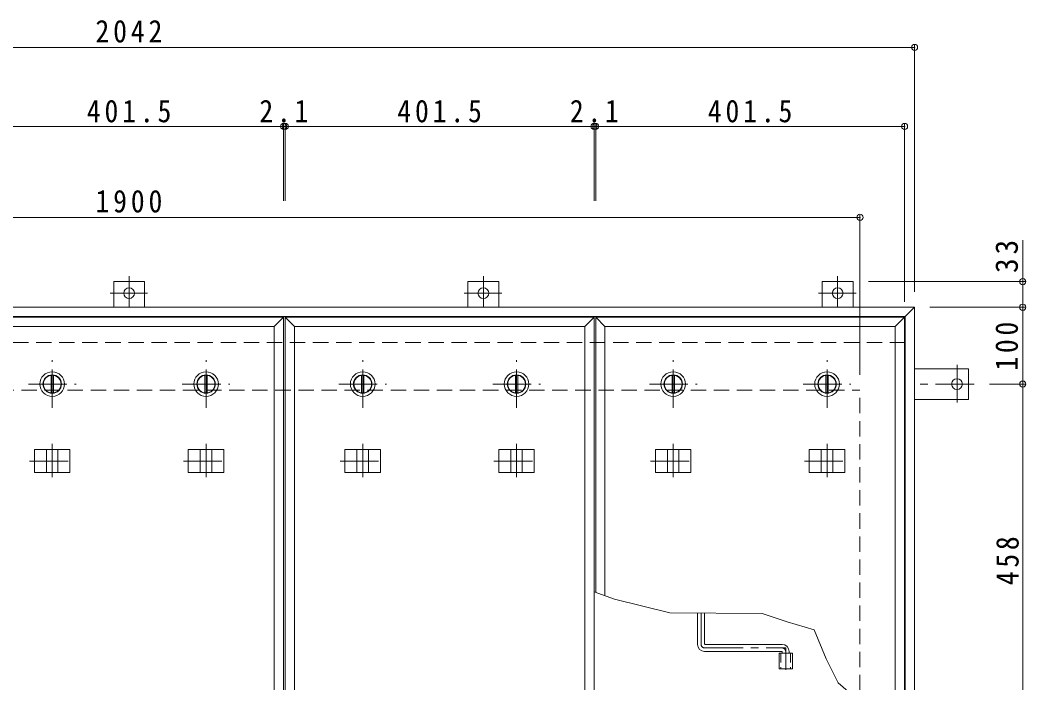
# Model space of a CAD drawing. Units: millimetres at full size, sheet at 1:10. Extents: x -2686 to 2789, y -1962 to 1756.
# Drawn here: x -1503 to -196, y 550 to 1412 of the extents above; entities that cross this region are included whole.
import ezdxf

# ---------------------------------------------------------------- set-up
doc = ezdxf.new("R2010")
doc.units = ezdxf.units.MM
doc.header["$LTSCALE"] = 10
doc.header["$PDMODE"] = 32
doc.header["$PDSIZE"] = 8
for name, pattern in [('CHAIN1', [8, 5, -1, 1, -1]), ('DASHED1', [1.8, 1.2, -0.6]), ('DASHED2', [3, 2, -1])]:
    doc.linetypes.add(name, pattern=pattern)
for name, color, linetype, lineweight in [('0-1_躯体', 2, 'DASHED2', 9), ('0-2_仕上', 4, 'Continuous', 9), ('0-3_建具', 4, 'Continuous', 9), ('0-5_寸法', 7, 'Continuous', 9), ('0-6_ハッチ', 6, 'Continuous', 9), ('0-C_084', 2, 'Continuous', 9), ('0-E_090', 3, 'Continuous', 9), ('0-F_092', 7, 'Continuous', 9)]:
    doc.layers.add(name, color=color, linetype=linetype, lineweight=lineweight)
doc.styles.add('ＭＳ ゴシック', font='')
doc.styles.get('ＭＳ ゴシック').set_extended_font_data('MS Gothic')

msp = doc.modelspace()

# ---------------------------------------------------------------- linework, layer by layer
at = {"layer": '0-1_躯体'}
for p, q in [((-352.35, 992.92), (-2370.35, 992.92)), ((-2311.35, 930.92), (-411.35, 930.92)), ((-411.35, 30.92), (-411.35, 930.92))]:
    msp.add_line(p, q, dxfattribs=at)
at = {"layer": '0-2_仕上'}
for p, q in [((-1160.6, -64.08), (-1160.6, 1025.92)), ((-1158.47, -64.08), (-1158.47, 1025.92)), ((-756.97, -64.08), (-756.97, 1025.92)), ((-754.85, 667.95), (-754.85, 1025.92)), ((-353.35, 501.69), (-353.35, 1025.92)), ((-1172.6, -52.08), (-1172.6, 1013.92)), ((-1146.47, -52.08), (-1146.47, 1013.92)), ((-768.97, -52.08), (-768.97, 1013.92)), ((-742.85, 663.62), (-742.85, 1013.92)), ((-365.35, 506.34), (-365.35, 1013.92))]:
    msp.add_line(p, q, dxfattribs=at)
at = {"layer": '0-2_仕上', "color": 3}
for p, q in [((-516.5, 588.92), (-516.5, 568.92)), ((-516.5, 588.92), (-499.2, 588.92)), ((-499.2, 588.92), (-499.2, 568.92)), ((-516.5, 568.92), (-499.2, 568.92))]:
    msp.add_line(p, q, dxfattribs=at)
at = {"layer": '0-2_仕上', "color": 3, "linetype": 'DASHED1'}
for p, q in [((-514.2, 588.92), (-514.2, 568.92)), ((-501.5, 588.92), (-501.5, 568.92))]:
    msp.add_line(p, q, dxfattribs=at)
at = {"layer": '0-2_仕上'}
for points in [[(-1172.6, 1013.92), (-1160.6, 1025.92), (-1562.1, 1025.92)], [(-1172.6, 1013.92), (-1550.1, 1013.92), (-1562.1, 1025.92)], [(-768.97, 1013.92), (-756.97, 1025.92), (-1158.47, 1025.92)], [(-768.97, 1013.92), (-1146.47, 1013.92), (-1158.47, 1025.92)], [(-365.35, 1013.92), (-353.35, 1025.92), (-754.85, 1025.92)], [(-365.35, 1013.92), (-742.85, 1013.92), (-754.85, 1025.92)]]:
    msp.add_lwpolyline(points, dxfattribs=at)
at = {"layer": '0-3_建具', "color": 2}
for p, q in [((-340.35, 1038.92), (-2382.35, 1038.92)), ((-340.35, 1038.92), (-352.35, 1026.92)), ((-340.35, -77.08), (-340.35, 1038.92)), ((-352.35, 1026.92), (-2370.35, 1026.92)), ((-352.35, -65.08), (-352.35, 1026.92))]:
    msp.add_line(p, q, dxfattribs=at)
at = {"layer": '0-3_建具'}
for p, q in [((-1484.44, 853.92), (-1484.44, 823.92)), ((-1484.44, 853.92), (-1438.26, 853.92)), ((-1468.85, 853.92), (-1468.85, 823.92)), ((-1453.85, 853.92), (-1453.85, 823.92)), ((-1438.26, 853.92), (-1438.26, 823.92)), ((-1284.44, 853.92), (-1284.44, 823.92)), ((-1284.44, 853.92), (-1238.26, 853.92)), ((-1268.85, 853.92), (-1268.85, 823.92)), ((-1253.85, 853.92), (-1253.85, 823.92)), ((-1238.26, 853.92), (-1238.26, 823.92)), ((-1080.81, 853.92), (-1080.81, 823.92)), ((-1080.81, 853.92), (-1034.63, 853.92)), ((-1065.22, 853.92), (-1065.22, 823.92)), ((-1050.22, 853.92), (-1050.22, 823.92)), ((-1034.63, 853.92), (-1034.63, 823.92)), ((-880.81, 853.92), (-880.81, 823.92)), ((-880.81, 853.92), (-834.63, 853.92)), ((-865.22, 853.92), (-865.22, 823.92)), ((-850.22, 853.92), (-850.22, 823.92)), ((-834.63, 853.92), (-834.63, 823.92)), ((-677.19, 853.92), (-677.19, 823.92)), ((-677.19, 853.92), (-631.01, 853.92)), ((-661.6, 853.92), (-661.6, 823.92)), ((-646.6, 853.92), (-646.6, 823.92)), ((-631.01, 853.92), (-631.01, 823.92)), ((-477.19, 853.92), (-477.19, 823.92)), ((-477.19, 853.92), (-431.01, 853.92)), ((-461.6, 853.92), (-461.6, 823.92)), ((-446.6, 853.92), (-446.6, 823.92)), ((-431.01, 853.92), (-431.01, 823.92)), ((-1484.44, 823.92), (-1438.26, 823.92)), ((-1284.44, 823.92), (-1238.26, 823.92)), ((-1080.81, 823.92), (-1034.63, 823.92)), ((-880.81, 823.92), (-834.63, 823.92)), ((-677.19, 823.92), (-631.01, 823.92)), ((-477.19, 823.92), (-431.01, 823.92))]:
    msp.add_line(p, q, dxfattribs=at)
at = {"layer": '0-3_建具', "linetype": 'CHAIN1'}
for p, q in [((-1461.35, 861.04), (-1461.35, 817.8)), ((-1261.35, 861.04), (-1261.35, 817.8)), ((-1057.72, 861.04), (-1057.72, 817.8)), ((-857.72, 861.04), (-857.72, 817.8)), ((-654.1, 861.04), (-654.1, 817.8)), ((-454.1, 861.04), (-454.1, 817.8)), ((-1490.76, 838.92), (-1431.94, 838.92)), ((-1290.76, 838.92), (-1231.94, 838.92)), ((-1087.13, 838.92), (-1028.31, 838.92)), ((-887.13, 838.92), (-828.31, 838.92)), ((-683.51, 838.92), (-624.69, 838.92)), ((-483.51, 838.92), (-424.69, 838.92))]:
    msp.add_line(p, q, dxfattribs=at)
at = {"layer": '0-5_寸法'}
msp.add_line((-199.63, 1072.12), (-199.63, 1125.88), dxfattribs=at)
msp.add_lwpolyline([(-352.35, 501.31), (-386.89, 514.68), (-417.12, 531.1), (-439.69, 550.34), (-455.05, 581.79), (-470.86, 619.25), (-505.83, 629.94), (-538.38, 640.74), (-658.54, 641.46), (-730.46, 659.15), (-756.97, 668.72)], dxfattribs=at)
at = {"layer": '0-6_ハッチ'}
for p, q in [((-622.35, 641.25), (-622.35, 600.42)), ((-613.35, 641.19), (-613.35, 601.42)), ((-513.35, 591.42), (-613.35, 591.42)), ((-612.35, 600.42), (-512.35, 600.42)), ((-512.35, 590.42), (-512.35, 588.92)), ((-503.35, 591.42), (-503.35, 588.92))]:
    msp.add_line(p, q, dxfattribs=at)
at = {"layer": '0-6_ハッチ', "linetype": 'CHAIN1'}
for p, q in [((-617.85, 641.22), (-617.85, 600.43)), ((-613.34, 595.92), (-507.85, 595.92)), ((-507.85, 567.54), (-507.85, 595.92))]:
    msp.add_line(p, q, dxfattribs=at)
at = {"layer": '0-6_ハッチ'}
for centre, radius, start, end in [((-612.35, 601.42), 1, 180, 270), ((-613.35, 600.42), 9, 180, 270), ((-513.35, 590.42), 1, 0, 90), ((-512.35, 591.42), 9, 0, 90)]:
    msp.add_arc(centre, radius, start, end, dxfattribs=at)
at = {"layer": '0-6_ハッチ', "linetype": 'CHAIN1'}
for centre, radius, start, end in [((-613.34, 600.43), 4.51, 180, 270), ((-512.35, 591.42), 4.5, 360, 89.70431)]:
    msp.add_arc(centre, radius, start, end, dxfattribs=at)
at = {"layer": '0-C_084', "linetype": 'CHAIN1'}
for p, q in [((-1461.35, 907.92), (-1461.35, 969.92)), ((-1261.35, 907.92), (-1261.35, 969.92)), ((-1057.72, 907.92), (-1057.72, 969.92)), ((-857.72, 907.92), (-857.72, 969.92)), ((-654.1, 907.92), (-654.1, 969.92)), ((-454.1, 907.92), (-454.1, 969.92)), ((-1492.35, 938.92), (-1430.35, 938.92)), ((-1292.35, 938.92), (-1230.35, 938.92)), ((-1088.72, 938.92), (-1026.72, 938.92)), ((-888.72, 938.92), (-826.72, 938.92)), ((-685.1, 938.92), (-623.1, 938.92)), ((-485.1, 938.92), (-423.1, 938.92))]:
    msp.add_line(p, q, dxfattribs=at)
at = {"layer": '0-C_084'}
for p, q in [((-1462.85, 950.33), (-1462.85, 927.52)), ((-1459.85, 950.33), (-1459.85, 927.52)), ((-1262.85, 950.33), (-1262.85, 927.52)), ((-1259.85, 950.33), (-1259.85, 927.52)), ((-1059.22, 950.33), (-1059.22, 927.52)), ((-1056.22, 950.33), (-1056.22, 927.52)), ((-859.22, 950.33), (-859.22, 927.52)), ((-856.22, 950.33), (-856.22, 927.52)), ((-655.6, 950.33), (-655.6, 927.52)), ((-652.6, 950.33), (-652.6, 927.52)), ((-455.6, 950.33), (-455.6, 927.52)), ((-452.6, 950.33), (-452.6, 927.52))]:
    msp.add_line(p, q, dxfattribs=at)
for centre, radius in [((-1461.35, 938.92), 16), ((-1261.35, 938.92), 16), ((-1057.72, 938.92), 16), ((-857.72, 938.92), 16), ((-654.1, 938.92), 16), ((-454.1, 938.92), 16), ((-1461.35, 938.92), 12), ((-1461.35, 938.92), 11.5), ((-1261.35, 938.92), 12), ((-1261.35, 938.92), 11.5), ((-1057.72, 938.92), 12), ((-1057.72, 938.92), 11.5), ((-857.72, 938.92), 12), ((-857.72, 938.92), 11.5), ((-654.1, 938.92), 12), ((-654.1, 938.92), 11.5), ((-454.1, 938.92), 12), ((-454.1, 938.92), 11.5)]:
    msp.add_circle(centre, radius, dxfattribs=at)
at = {"layer": '0-E_090'}
for p, q in [((-1381.35, 1038.92), (-1381.35, 1072.12)), ((-1381.35, 1072.12), (-1341.35, 1072.12)), ((-1341.35, 1038.92), (-1341.35, 1072.12)), ((-920.85, 1038.92), (-920.85, 1072.12)), ((-920.85, 1072.12), (-880.85, 1072.12)), ((-880.85, 1038.92), (-880.85, 1072.12)), ((-460.35, 1072.12), (-420.35, 1072.12)), ((-460.35, 1038.92), (-460.35, 1072.12)), ((-420.35, 1038.92), (-420.35, 1072.12)), ((-340.35, 958.92), (-270.15, 958.92)), ((-270.15, 958.92), (-270.15, 918.92)), ((-340.35, 918.92), (-270.15, 918.92))]:
    msp.add_line(p, q, dxfattribs=at)
at = {"layer": '0-E_090', "linetype": 'CHAIN1'}
for p, q in [((-1361.35, 1079.28), (-1361.35, 1039.12)), ((-900.85, 1079.28), (-900.85, 1039.12)), ((-440.35, 1079.28), (-440.35, 1039.12)), ((-1386.19, 1057.12), (-1337.3, 1057.12)), ((-925.69, 1057.12), (-876.8, 1057.12)), ((-465.19, 1057.12), (-416.3, 1057.12)), ((-285.15, 963.76), (-285.15, 914.88)), ((-262.99, 938.92), (-340.35, 938.92))]:
    msp.add_line(p, q, dxfattribs=at)
at = {"layer": '0-E_090'}
for centre in [(-1361.35, 1057.12), (-900.85, 1057.12), (-440.35, 1057.12), (-285.15, 938.92)]:
    msp.add_circle(centre, 7, dxfattribs=at)
at = {"layer": '0-F_092'}
for p, q in [((-2382.35, 1376.64), (-340.35, 1376.64)), ((-340.35, 1379.64), (-340.35, 1058.92)), ((-1562.1, 1273.84), (-1160.6, 1273.84)), ((-1160.6, 1276.84), (-1160.6, 1177.25)), ((-1160.6, 1273.84), (-1158.47, 1273.84)), ((-1158.47, 1276.84), (-1158.47, 1177.25)), ((-1158.47, 1273.84), (-756.97, 1273.84)), ((-756.97, 1276.84), (-756.97, 1177.25)), ((-756.97, 1273.84), (-754.85, 1273.84)), ((-754.85, 1276.84), (-754.85, 1177.25)), ((-754.85, 1273.84), (-353.35, 1273.84)), ((-353.35, 1276.84), (-353.35, 1045.92)), ((-2311.35, 1155.64), (-411.35, 1155.64)), ((-411.35, 1158.64), (-411.35, 950.92)), ((-196.63, 1072.12), (-400.35, 1072.12)), ((-199.63, 1038.92), (-199.63, 1072.12)), ((-196.63, 1038.92), (-320.35, 1038.92)), ((-199.63, 1038.92), (-199.63, 938.92)), ((-196.63, 938.92), (-242.99, 938.92)), ((-199.63, 480.92), (-199.63, 938.92))]:
    msp.add_line(p, q, dxfattribs=at)
for p in [(-340.35, 1376.64), (-1160.6, 1273.84), (-1158.47, 1273.84), (-756.97, 1273.84), (-754.85, 1273.84), (-353.35, 1273.84), (-411.35, 1155.64), (-199.63, 1072.12), (-199.63, 1038.92), (-199.63, 938.92)]:
    msp.add_point(p, dxfattribs=at)

# ---------------------------------------------------------------- texts
at = {"layer": '0-F_092', "color": 2, "char_height": 29.33, "attachment_point": 7, "style": 'ＭＳ ゴシック'}
for s, insert in [('\\T1.28;\\W0.9;2042', (-1405.1, 1382.64)), ('\\T1.28;\\W0.9;401.5', (-1416.35, 1278.84)), ('\\T1.27;\\W0.9;2.1', (-1192.04, 1278.84)), ('\\T1.28;\\W0.9;401.5', (-1012.72, 1278.84)), ('\\T1.27;\\W0.9;2.1', (-788.41, 1278.84)), ('\\T1.28;\\W0.9;401.5', (-609.1, 1278.84)), ('\\T1.28;\\W0.9;1900', (-1405.1, 1161.64))]:
    msp.add_mtext(s, dxfattribs=dict(at, insert=insert))
at = {"layer": '0-F_092', "color": 2, "char_height": 29.33, "attachment_point": 7, "rotation": 90, "style": 'ＭＳ ゴシック'}
for s, insert in [('\\T1.27;\\W0.95;33', (-205.63, 1083.38)), ('\\T1.27;\\W0.9;100', (-205.63, 956.42)), ('\\T1.27;\\W0.9;458', (-204.63, 677.42))]:
    msp.add_mtext(s, dxfattribs=dict(at, insert=insert))

doc.saveas('drawing.dxf')
